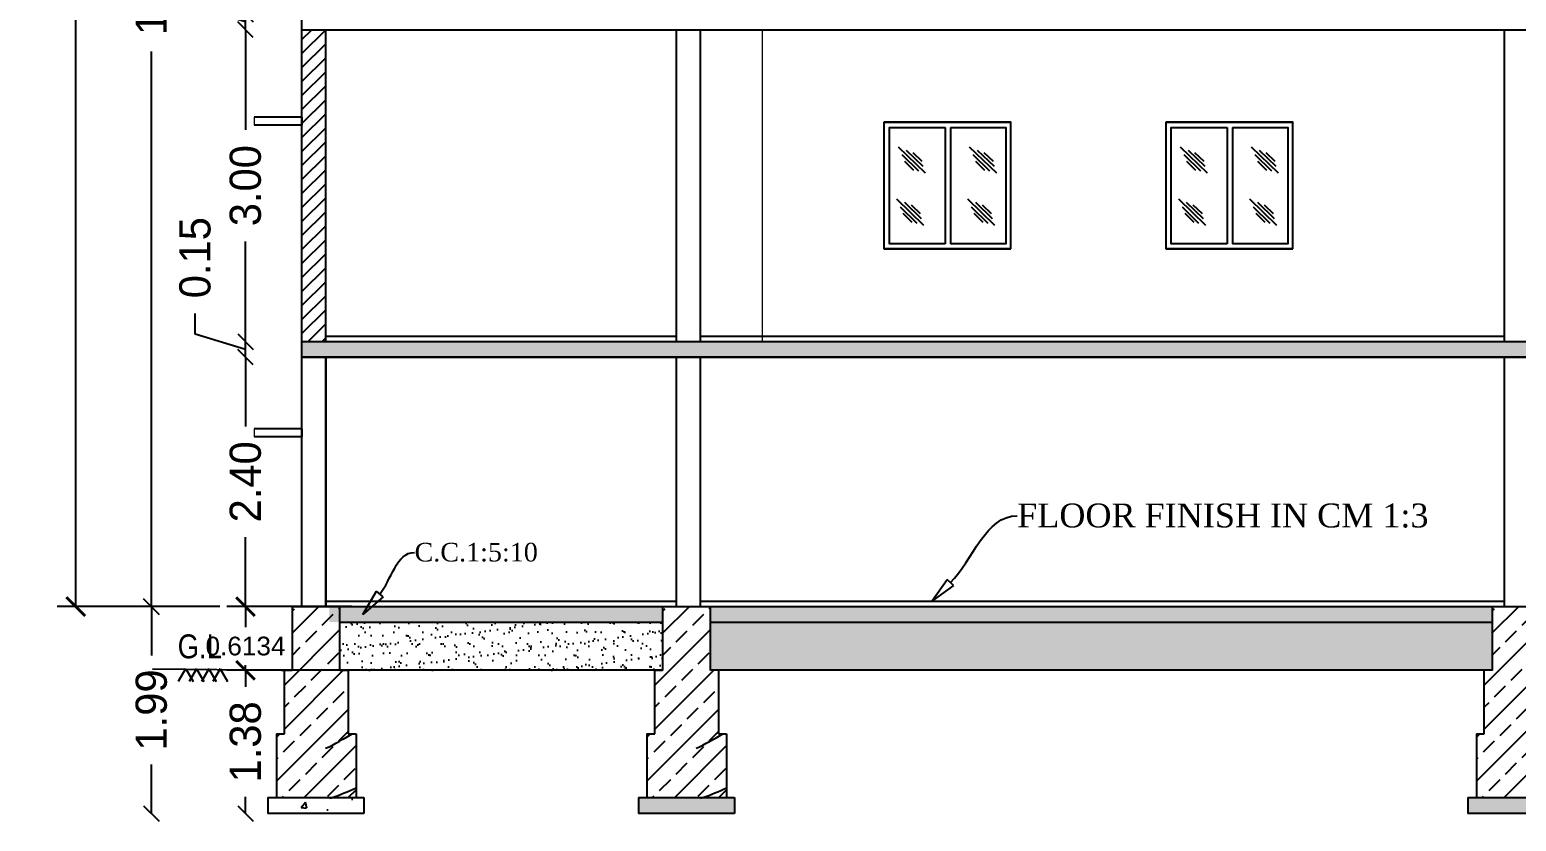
# Model space of a CAD drawing. Header units: metres. Extents: x -1560950 to -1560825, y 42726 to 42863.
# Drawn here: x -1560916.33 to -1560902.03, y 42822.71 to 42830.32 of the extents above; entities that cross this region are included whole.
import ezdxf
from ezdxf import colors
from ezdxf.entities.mleader import LeaderData, LeaderLine
from ezdxf.math import Vec2, Vec3

# ---------------------------------------------------------------- set-up
doc = ezdxf.new("R2010")
doc.units = ezdxf.units.M
doc.header["$LTSCALE"] = 750
doc.header["$MEASUREMENT"] = 0
doc.header["$PDMODE"] = 35
doc.header["$PDSIZE"] = 50
doc.layers.get('0').update_dxf_attribs({"lineweight": 5})
doc.layers.get('Defpoints').update_dxf_attribs({"lineweight": 0})
doc.layers.add('BLK_1_HT_OF_BLDG', color=5, linetype='Continuous')
doc.layers.add('BLK_1_PLINTH_HEIGHT', color=7, linetype='Continuous')
doc.styles.add('HP-12', font='palab.ttf', dxfattribs={"height": 14})
doc.styles.get("Standard").update_dxf_attribs({"font": 'arial.ttf'})
doc.styles.add('sty', font='swissc.ttf', dxfattribs={"height": 10})
doc.styles.add('sunahari', font='framd.ttf', dxfattribs={"height": 0.3})
doc.dimstyles.new('CIVIL Mt.1', dxfattribs={"dimscale": 0, "dimtxt": 0.4, "dimasz": 0.15, "dimexe": 0.18, "dimexo": 0.0625, "dimgap": 0.1, "dimtad": 0, "dimzin": 0, "dimdsep": 46, "dimtxsty": 'sunahari', "dimblk": 'OBLIQUE', "dimcen": 0.09, "dimse1": 1, "dimse2": 1, "dimclrd": 253, "dimclrt": 4, "dimadec": 0, "dimazin": 0, "dimtfac": 1, "dimtofl": 0, "dimtmove": 1, "dimatfit": 3, "dimfxl": 0, "dimfrac": 2, "dimtolj": 1, "dimtzin": 0, "dimarcsym": 0})
doc.dimstyles.get("Standard").update_dxf_attribs({"dimtxt": 0.18, "dimasz": 0.18, "dimexe": 0.18, "dimexo": 0.0625, "dimgap": 0.09, "dimtad": 1, "dimtih": 1, "dimtoh": 1, "dimdec": 4, "dimzin": 0, "dimdsep": 46, "dimtxsty": 'Standard', "dimblk": 'ARCHTICK', "dimcen": 0.09, "dimadec": 0, "dimazin": 0, "dimtfac": 1, "dimtdec": 4, "dimtofl": 0, "dimtmove": 0, "dimatfit": 3, "dimldrblk": 'ARCHTICK', "dimfxl": 0, "dimtolj": 1, "dimtzin": 0, "dimarcsym": 0})
doc.dimstyles.new('STANDARD$0', dxfattribs={"dimtxt": 12, "dimasz": 3, "dimexe": 0, "dimexo": 0, "dimgap": 0, "dimtad": 0, "dimtih": 1, "dimtoh": 1, "dimdec": 1, "dimzin": 0, "dimdsep": 46, "dimlunit": 4, "dimtxsty": 'HP-12', "dimblk": 'ARCHTICK', "dimcen": 0, "dimclrd": 21, "dimclre": 2, "dimclrt": 1, "dimadec": 0, "dimazin": 0, "dimtfac": 1, "dimtdec": 1, "dimtofl": 0, "dimtmove": 1, "dimatfit": 2, "dimldrblk": 'DOTSMALL', "dimfxl": 0, "dimfrac": 1, "dimtolj": 1, "dimtzin": 0, "dimlwd": -1, "dimlwe": -1, "dimarcsym": 0})
pattern_1 = [(50, (-1560725.65363, 42799.76936), (0.18218467, -0.01593909), [0.01905, -0.20955]), (355, (-1560725.65363, 42799.76936), (-0.03524342, 0.19105685), [0.01524, -0.16764058]), (100.45144, (-1560725.63844, 42799.76803), (0.14694125, 0.17511775), [0.01619, -0.17809024]), (46.1842, (-1560725.65363, 42799.82016), (0.27107904, -0.04204233), [0.028575, -0.314325]), (96.63556, (-1560725.63104, 42799.81666), (0.23740413, 0.24742612), [0.02428502, -0.2671356]), (351.18415, (-1560725.65363, 42799.82016), (0.23740413, 0.24742612), [0.02285997, -0.25145973]), (21, (-1560725.62823, 42799.80746), (0.15161439, -0.1022652), [0.01905, -0.20955]), (326, (-1560725.62823, 42799.80746), (0.06180203, 0.18418797), [0.01524, -0.16764]), (71.45144, (-1560725.6156, 42799.79894), (0.21341642, 0.08192277), [0.01619, -0.17808994]), (37.5, (-1560725.653626, 42799.76936), (0.003088603, 0.084555039), [0, -0.165608, 0, -0.17018, 0, -0.168275]), (7.5, (-1560725.65363, 42799.76936), (0.066819663, 0.100180575), [0, -0.097028, 0, -0.161798, 0, -0.064135]), (327.5, (-1560725.71027, 42799.76936), (0.135590595, -0.005728744), [0, -0.0635, 0, -0.19812, 0, -0.26289]), (317.5, (-1560725.73567, 42799.76936), (0.14812918, 0.02542649), [0, -0.08255, 0, -0.131572, 0, -0.18669])]
pattern_2 = [(50, (-1560725.65363, 42799.80394), (0.6376463, -0.0557868), [0.066675, -0.733425]), (355, (-1560725.6536, 42799.80394), (-0.123352, 0.668699), [0.05334, -0.586742]), (100.45144, (-1560725.6005, 42799.7993), (0.5142944, 0.6129121), [0.056665, -0.6233159]), (46.1842, (-1560725.6536, 42799.98174), (0.9487766, -0.147148), [0.1000125, -1.1001375]), (96.63556, (-1560725.5746, 42799.9695), (0.8309145, 0.8659914), [0.0849976, -0.9349746]), (351.18415, (-1560725.6536, 42799.9817), (0.8309145, 0.8659914), [0.08001, -0.880109]), (21, (-1560725.56473, 42799.9373), (0.5306504, -0.3579282), [0.066675, -0.733425]), (326, (-1560725.5647, 42799.9373), (0.216307, 0.6446579), [0.05334, -0.58674]), (71.45144, (-1560725.5205, 42799.90746), (0.7469575, 0.2867297), [0.056665, -0.6233148]), (37.5, (-1560725.65363, 42799.80394), (0.0108101, 0.29594264), [0, -0.579628, 0, -0.59563, 0, -0.5889625]), (7.5, (-1560725.65363, 42799.80394), (0.2338688, 0.350632), [0, -0.339598, 0, -0.566293, 0, -0.2244725]), (327.5, (-1560725.85187, 42799.80394), (0.47456708, -0.0200506), [0, -0.22225, 0, -0.69342, 0, -0.920115]), (317.5, (-1560725.94077, 42799.80394), (0.5184521, 0.0889927), [0, -0.288925, 0, -0.460502, 0, -0.653415])]
pattern_3 = [(37.5, (-1560725.65363, 42799.80394), (-0.00560011, 0.17129463), [0, -0.135128, 0, -0.15113, 0, -0.1444625]), (7.5, (-1560725.65363, 42799.80394), (0.15733315, 0.25088879), [0, -0.072898, 0, -0.121793, 0, -0.0466725]), (327.5, (-1560725.76297, 42799.80394), (0.27684733, 0.00050301), [0, -0.04445, 0, -0.16002, 0, -0.208915]), (317.5, (-1560725.76297, 42799.80394), (0.26724476, 0.07802526), [0, -0.022225, 0, -0.104902, 0, -0.120015])]

# ---------------------------------------------------------------- blocks, each defined once
blk = doc.blocks.new('_ClosedBlank')
at = {"color": 0, "linetype": 'ByBlock', "lineweight": -2}
for p, q in [((-1, 0.167), (0, 0)), ((-1, 0.167), (-1, -0.167)), ((0, 0), (-1, -0.167))]:
    blk.add_line(p, q, dxfattribs=at)
blk = doc.blocks.new('_Oblique')
at = {"color": 0, "linetype": 'ByBlock', "lineweight": -2}
blk.add_line((-0.5, -0.5), (0.5, 0.5), dxfattribs=at)
blk = doc.blocks.new('*D1206')
at = {"color": 253, "lineweight": -2, "ltscale": 0.25}
for p, q in [((-1560914.252, 42827.171), (-1560914.252, 42826.504)), ((-1560914.252, 42824.771), (-1560914.252, 42825.439))]:
    blk.add_line(p, q, dxfattribs=at)
at = {"layer": 'Defpoints', "color": 0, "ltscale": 0.25}
for p in [(-1560914.252, 42827.171), (-1560913.709, 42827.171), (-1560913.804, 42824.771)]:
    blk.add_point(p, dxfattribs=at)
at = {"color": 253, "lineweight": -2, "ltscale": 0.25, "xscale": 0.15, "yscale": 0.15, "zscale": 0.15}
for p, rotation in [((-1560914.252, 42827.171), 90), ((-1560914.252, 42824.771), 270)]:
    blk.add_blockref('_Oblique', p, dxfattribs=dict(at, rotation=rotation))
at = {"color": 4, "ltscale": 0.25, "insert": (-1560914.252, 42825.971), "char_height": 0.3, "attachment_point": 5, "rotation": 90, "style": 'sunahari'}
blk.add_mtext('\\A1;2.40', dxfattribs=at)
blk = doc.blocks.new('*D1207')
at = {"color": 253, "lineweight": -2, "ltscale": 0.25}
for p, q in [((-1560914.737, 42827.392), (-1560914.737, 42827.592)), ((-1560914.252, 42827.321), (-1560914.252, 42827.471)), ((-1560914.252, 42827.246), (-1560914.737, 42827.392)), ((-1560914.252, 42827.171), (-1560914.252, 42827.321)), ((-1560914.252, 42827.171), (-1560914.252, 42827.021))]:
    blk.add_line(p, q, dxfattribs=at)
at = {"layer": 'Defpoints', "color": 0, "ltscale": 0.25}
for p in [(-1560914.252, 42827.321), (-1560913.709, 42827.321), (-1560913.709, 42827.171)]:
    blk.add_point(p, dxfattribs=at)
at = {"color": 253, "lineweight": -2, "ltscale": 0.25, "xscale": 0.15, "yscale": 0.15, "zscale": 0.15}
for p, rotation in [((-1560914.252, 42827.321), 270), ((-1560914.252, 42827.171), 90)]:
    blk.add_blockref('_Oblique', p, dxfattribs=dict(at, rotation=rotation))
at = {"color": 4, "ltscale": 0.25, "insert": (-1560914.737, 42828.128), "char_height": 0.3, "attachment_point": 5, "rotation": 90, "style": 'sunahari'}
blk.add_mtext('\\A1;0.15', dxfattribs=at)
blk = doc.blocks.new('*D1208')
at = {"color": 253, "lineweight": -2, "ltscale": 0.25}
for p, q in [((-1560914.252, 42830.321), (-1560914.252, 42829.358)), ((-1560914.252, 42827.321), (-1560914.252, 42828.285))]:
    blk.add_line(p, q, dxfattribs=at)
at = {"layer": 'Defpoints', "color": 0, "ltscale": 0.25}
for p in [(-1560914.252, 42830.321), (-1560913.709, 42830.321), (-1560913.709, 42827.321)]:
    blk.add_point(p, dxfattribs=at)
at = {"color": 253, "lineweight": -2, "ltscale": 0.25, "xscale": 0.15, "yscale": 0.15, "zscale": 0.15}
for p, rotation in [((-1560914.252, 42830.321), 90), ((-1560914.252, 42827.321), 270)]:
    blk.add_blockref('_Oblique', p, dxfattribs=dict(at, rotation=rotation))
at = {"color": 4, "ltscale": 0.25, "insert": (-1560914.252, 42828.821), "char_height": 0.3, "attachment_point": 5, "rotation": 90, "style": 'sunahari'}
blk.add_mtext('\\A1;3.00', dxfattribs=at)
blk = doc.blocks.new('*D1209')
at = {"color": 253, "lineweight": -2, "ltscale": 0.25}
for p, q in [((-1560914.737, 42830.542), (-1560914.737, 42830.742)), ((-1560914.252, 42830.471), (-1560914.252, 42830.621)), ((-1560914.252, 42830.396), (-1560914.737, 42830.542)), ((-1560914.252, 42830.321), (-1560914.252, 42830.471)), ((-1560914.252, 42830.321), (-1560914.252, 42830.171))]:
    blk.add_line(p, q, dxfattribs=at)
at = {"layer": 'Defpoints', "color": 0, "ltscale": 0.25}
for p in [(-1560914.252, 42830.471), (-1560913.709, 42830.471), (-1560913.709, 42830.321)]:
    blk.add_point(p, dxfattribs=at)
at = {"color": 253, "lineweight": -2, "ltscale": 0.25, "xscale": 0.15, "yscale": 0.15, "zscale": 0.15}
for p, rotation in [((-1560914.252, 42830.471), 270), ((-1560914.252, 42830.321), 90)]:
    blk.add_blockref('_Oblique', p, dxfattribs=dict(at, rotation=rotation))
at = {"color": 4, "ltscale": 0.25, "insert": (-1560914.737, 42831.278), "char_height": 0.3, "attachment_point": 5, "rotation": 90, "style": 'sunahari'}
blk.add_mtext('\\A1;0.15', dxfattribs=at)
blk = doc.blocks.new('*D1215')
at = {"color": 253, "lineweight": -2, "ltscale": 0.25}
for p, q in [((-1560915.157, 42836.771), (-1560915.157, 42831.43)), ((-1560915.157, 42824.771), (-1560915.157, 42830.113))]:
    blk.add_line(p, q, dxfattribs=at)
at = {"layer": 'Defpoints', "color": 0, "ltscale": 0.25}
for p in [(-1560915.157, 42836.771), (-1560913.709, 42836.771), (-1560913.709, 42824.771, -4759.137)]:
    blk.add_point(p, dxfattribs=at)
at = {"color": 253, "lineweight": -2, "ltscale": 0.25, "xscale": 0.15, "yscale": 0.15, "zscale": 0.15}
for p, rotation in [((-1560915.157, 42836.771), 90), ((-1560915.157, 42824.771), 270)]:
    blk.add_blockref('_Oblique', p, dxfattribs=dict(at, rotation=rotation))
at = {"color": 4, "ltscale": 0.25, "insert": (-1560915.157, 42830.771), "char_height": 0.3, "attachment_point": 5, "rotation": 90, "style": 'sunahari'}
blk.add_mtext('\\A1;12.00', dxfattribs=at)
blk = doc.blocks.new('*D1217')
at = {"color": 253, "lineweight": -2, "ltscale": 0.25}
for p, q in [((-1560914.252, 42824.158), (-1560914.252, 42823.998)), ((-1560914.252, 42822.78), (-1560914.252, 42822.941))]:
    blk.add_line(p, q, dxfattribs=at)
at = {"layer": 'Defpoints', "color": 0, "ltscale": 0.25}
for p in [(-1560913.265, 42824.158, -5121.74), (-1560914.252, 42822.78), (-1560913.265, 42822.78, -5121.74)]:
    blk.add_point(p, dxfattribs=at)
at = {"color": 253, "lineweight": -2, "ltscale": 0.25, "xscale": 0.15, "yscale": 0.15, "zscale": 0.15}
for p, rotation in [((-1560914.252, 42824.158), 90), ((-1560914.252, 42822.78), 270)]:
    blk.add_blockref('_Oblique', p, dxfattribs=dict(at, rotation=rotation))
at = {"color": 4, "ltscale": 0.25, "insert": (-1560914.252, 42823.469), "char_height": 0.3, "attachment_point": 5, "rotation": 90, "style": 'sunahari'}
blk.add_mtext('\\A1;1.38', dxfattribs=at)
blk = doc.blocks.new('*D1218')
at = {"color": 253, "lineweight": -2, "ltscale": 0.25}
for p, q in [((-1560915.157, 42824.771), (-1560915.157, 42824.301)), ((-1560915.157, 42822.78), (-1560915.157, 42823.25))]:
    blk.add_line(p, q, dxfattribs=at)
at = {"layer": 'Defpoints', "color": 0, "ltscale": 0.25}
for p in [(-1560913.479, 42824.771, 0.12), (-1560915.157, 42822.78), (-1560913.479, 42822.78, -4429.989)]:
    blk.add_point(p, dxfattribs=at)
at = {"color": 253, "lineweight": -2, "ltscale": 0.25, "xscale": 0.15, "yscale": 0.15, "zscale": 0.15}
for p, rotation in [((-1560915.157, 42824.771), 90), ((-1560915.157, 42822.78), 270)]:
    blk.add_blockref('_Oblique', p, dxfattribs=dict(at, rotation=rotation))
at = {"color": 4, "ltscale": 0.25, "insert": (-1560915.157, 42823.776), "char_height": 0.3, "attachment_point": 5, "rotation": 90, "style": 'sunahari'}
blk.add_mtext('\\A1;1.99', dxfattribs=at)
blk = doc.blocks.new('_ArchTick')
at = {"color": 0, "linetype": 'ByBlock', "const_width": 0.15}
blk.add_lwpolyline([(-0.5, -0.5), (0.5, 0.5)], dxfattribs=at)
blk = doc.blocks.new('*D1257')
at = {"layer": 'BLK_1_HT_OF_BLDG', "color": 0, "lineweight": -2}
for p, q in [((-1560914.499, 42836.771), (-1560916.065, 42836.771)), ((-1560915.885, 42836.771), (-1560915.885, 42830.953)), ((-1560915.885, 42824.771), (-1560915.885, 42830.59)), ((-1560914.499, 42824.771), (-1560916.065, 42824.771))]:
    blk.add_line(p, q, dxfattribs=at)
at = {"layer": 'Defpoints', "color": 0}
for p in [(-1560915.885, 42836.771), (-1560914.437, 42836.771), (-1560914.437, 42824.771, -4759.137)]:
    blk.add_point(p, dxfattribs=at)
at = {"layer": 'BLK_1_HT_OF_BLDG', "color": 0, "lineweight": -2, "xscale": 0.18, "yscale": 0.18, "zscale": 0.18}
for p, rotation in [((-1560915.885, 42836.771), 90), ((-1560915.885, 42824.771), 270)]:
    blk.add_blockref('_ArchTick', p, dxfattribs=dict(at, rotation=rotation))
at = {"layer": 'BLK_1_HT_OF_BLDG', "color": 0, "insert": (-1560915.885, 42830.771), "char_height": 0.18, "attachment_point": 5}
blk.add_mtext('\\A1;12.0000', dxfattribs=at)
blk = doc.blocks.new('*D1258')
at = {"layer": 'BLK_1_PLINTH_HEIGHT', "color": 0, "lineweight": -2, "ltscale": 400}
for p, q in [((-1560913.229, 42824.771), (-1560914.432, 42824.771)), ((-1560914.252, 42824.771), (-1560914.252, 42824.572)), ((-1560913.229, 42824.158), (-1560914.432, 42824.158)), ((-1560914.252, 42824.158), (-1560914.252, 42824.208))]:
    blk.add_line(p, q, dxfattribs=at)
at = {"layer": 'Defpoints', "color": 0, "ltscale": 400}
for p in [(-1560913.167, 42824.771, -5121.74), (-1560914.252, 42824.158), (-1560913.167, 42824.158, -5121.74)]:
    blk.add_point(p, dxfattribs=at)
at = {"layer": 'BLK_1_PLINTH_HEIGHT', "color": 0, "lineweight": -2, "ltscale": 400, "xscale": 0.18, "yscale": 0.18, "zscale": 0.18}
for p, rotation in [((-1560914.252, 42824.771), 90), ((-1560914.252, 42824.158), 270)]:
    blk.add_blockref('_ArchTick', p, dxfattribs=dict(at, rotation=rotation))
at = {"layer": 'BLK_1_PLINTH_HEIGHT', "color": 0, "ltscale": 400, "insert": (-1560914.252, 42824.39), "char_height": 0.18, "attachment_point": 5}
blk.add_mtext('\\A1;0.6134', dxfattribs=at)

msp = doc.modelspace()

# ---------------------------------------------------------------- hatches: boundary and pattern name
at = {"linetype": 'ByBlock', "lineweight": -2, "ltscale": 0.05}
h = msp.add_hatch(dxfattribs=at)
h.set_pattern_fill('ANSI31', color=0, scale=0.03, style=0)
h.set_pattern_definition([(45, (-1560723.8935, 42793.46936), (-0.06735192, 0.06735192), [])])
h.paths.add_polyline_path([(-1560913.47881, 42830.32146), (-1560913.70881, 42830.32146), (-1560913.70881, 42827.32146), (-1560913.47881, 42827.32146)])
h = msp.add_hatch(dxfattribs=at)
h.set_pattern_fill('AR-CONC', color=0, scale=0.001, style=0)
h.set_pattern_definition(pattern_1)
h.paths.add_polyline_path([(-1560885.40101, 42827.17146), (-1560885.40101, 42827.32146), (-1560913.70881, 42827.32146), (-1560913.70881, 42827.17146)])
h = msp.add_hatch(dxfattribs=at)
h.set_pattern_fill('ANSI33', color=0, scale=1.2, style=0)
h.set_pattern_definition([(45, (-1561839.04626, 43172.06372), (-0.21213203, 0.21213203), []), (45, (-1561838.83413, 43172.06372), (-0.21213203, 0.21213203), [0.15, -0.075])])
h.paths.add_polyline_path([(-1560913.18791, 42823.54678), (-1560913.26458, 42823.54678), (-1560913.26458, 42824.15807), (-1560913.34394, 42824.15807), (-1560913.34395, 42824.77132), (-1560913.8041, 42824.77132), (-1560913.8041, 42824.15844), (-1560913.8041, 42824.1581), (-1560913.87806, 42824.1581), (-1560913.87806, 42823.54676), (-1560913.95473, 42823.54676), (-1560913.95472, 42822.93343), (-1560913.18791, 42822.93344)])
h = msp.add_hatch(dxfattribs=at)
h.set_pattern_fill('AR-CONC', color=0, scale=0.001, style=0)
h.set_pattern_definition(pattern_1)
h.paths.add_polyline_path([(-1560910.23942, 42824.77146), (-1560913.44528, 42824.77146), (-1560913.44529, 42824.62146), (-1560910.23942, 42824.62146)])
h.paths.add_polyline_path([(-1560902.25985, 42824.77146), (-1560909.77937, 42824.77146), (-1560909.77938, 42824.76173), (-1560909.77938, 42824.62146), (-1560902.25985, 42824.62146)])
h.paths.add_polyline_path([(-1560897.50807, 42824.77146), (-1560901.79981, 42824.77146), (-1560901.79982, 42824.62146), (-1560897.50807, 42824.62146)])
h.paths.add_polyline_path([(-1560892.64155, 42824.77146), (-1560897.04803, 42824.77146), (-1560897.04804, 42824.62146), (-1560892.64155, 42824.62146)])
h.paths.add_polyline_path([(-1560891.66759, 42824.62146), (-1560891.66759, 42824.77146), (-1560892.18151, 42824.77146), (-1560892.18152, 42824.62146)])
h = msp.add_hatch(dxfattribs=at)
h.set_pattern_fill('ANSI33', color=0, scale=1.2, style=0)
h.set_pattern_definition([(45, (-1561835.48172, 43172.06372), (-0.21213203, 0.21213203), []), (45, (-1561835.2696, 43172.06372), (-0.21213203, 0.21213203), [0.15, -0.075])])
h.paths.add_polyline_path([(-1560909.62338, 42823.54678), (-1560909.70004, 42823.54678), (-1560909.70004, 42824.15807), (-1560909.7794, 42824.15807), (-1560909.77941, 42824.77132), (-1560910.23957, 42824.77132), (-1560910.23957, 42824.15844), (-1560910.23957, 42824.1581), (-1560910.31353, 42824.1581), (-1560910.31353, 42823.54676), (-1560910.3902, 42823.54676), (-1560910.39019, 42822.93343), (-1560909.62338, 42822.93344)])
h = msp.add_hatch(dxfattribs=at)
h.set_pattern_fill('ANSI33', color=0, scale=1.2, style=0)
h.set_pattern_definition([(45, (-1561827.50216, 43172.06372), (-0.21213203, 0.21213203), []), (45, (-1561827.29003, 43172.06372), (-0.21213203, 0.21213203), [0.15, -0.075])])
h.paths.add_polyline_path([(-1560901.64381, 42823.54678), (-1560901.72048, 42823.54678), (-1560901.72048, 42824.15807), (-1560901.79984, 42824.15807), (-1560901.79985, 42824.77132), (-1560902.26001, 42824.77132), (-1560902.26001, 42824.15844), (-1560902.26001, 42824.1581), (-1560902.33397, 42824.1581), (-1560902.33397, 42823.54676), (-1560902.41063, 42823.54676), (-1560902.41062, 42822.93343), (-1560901.64381, 42822.93344)])
h = msp.add_hatch(dxfattribs=at)
h.set_pattern_fill('AR-SAND', color=0, scale=0.0035, style=0)
h.set_pattern_definition(pattern_3)
h.paths.add_polyline_path([(-1560910.23942, 42824.15844), (-1560910.23942, 42824.62146), (-1560913.34394, 42824.62145), (-1560913.34394, 42824.15843)])
h = msp.add_hatch(dxfattribs=at)
h.set_pattern_fill('AR-SAND', color=0, scale=0.0035, style=0)
h.set_pattern_definition(pattern_3)
h.paths.add_polyline_path([(-1560897.50807, 42824.15844), (-1560897.50807, 42824.62146), (-1560901.79982, 42824.62146), (-1560901.79982, 42824.15844)])
h.paths.add_polyline_path([(-1560902.25985, 42824.15844), (-1560902.25985, 42824.62146), (-1560909.77938, 42824.62146), (-1560909.77938, 42824.15844)])
h = msp.add_hatch(dxfattribs=at)
h.set_pattern_fill('AR-CONC', color=0, scale=0.0035, style=0)
h.set_pattern_definition(pattern_2)
h.paths.add_polyline_path([(-1560913.11241, 42822.7801), (-1560913.11241, 42822.93343), (-1560914.03641, 42822.93343), (-1560914.03641, 42822.7801)])
h = msp.add_hatch(dxfattribs=at)
h.set_pattern_fill('AR-CONC', color=0, scale=0.0035, style=0)
h.set_pattern_definition(pattern_2)
h.paths.add_polyline_path([(-1560909.54787, 42822.7801), (-1560909.54787, 42822.93343), (-1560910.47188, 42822.93343), (-1560910.47188, 42822.7801)])
h.paths.add_polyline_path([(-1560901.56831, 42822.93343), (-1560902.49231, 42822.93343), (-1560902.49231, 42822.7801), (-1560901.56831, 42822.7801)])
h.paths.add_polyline_path([(-1560896.81653, 42822.93343), (-1560897.74053, 42822.93343), (-1560897.74053, 42822.7801), (-1560896.81653, 42822.7801)])
h.paths.add_polyline_path([(-1560885.94351, 42822.93343), (-1560885.94351, 42822.7801), (-1560885.01951, 42822.7801), (-1560885.01951, 42822.93343)])

# ---------------------------------------------------------------- linework, layer by layer
at = {"color": 0, "linetype": 'ByBlock', "lineweight": -2, "ltscale": 0.05}
for p, q in [((-1560913.70881, 42824.77146), (-1560913.70881, 42839.17146, -2380.14006)), ((-1560913.70881, 42830.32146, -58.37542), (-1560885.40101, 42830.32146, -58.37542)), ((-1560913.70881, 42830.32146, -58.37542), (-1560885.40101, 42830.32146, -58.37542)), ((-1560913.47881, 42827.32146, -421.48314), (-1560913.47881, 42830.32146, -917.34565)), ((-1560910.10881, 42830.32146, 4759.25045), (-1560910.10881, 42827.32146, 4759.25045)), ((-1560909.87881, 42830.32146, 4759.25045), (-1560909.87881, 42827.32146, 4759.25045)), ((-1560902.14151, 42830.32146, 4759.25045), (-1560902.14151, 42827.32146, 4759.25045)), ((-1560913.70881, 42829.47972, -6759.07371), (-1560914.16881, 42829.47972, -6759.07371)), ((-1560913.70881, 42829.47972, -6759.07371), (-1560913.70881, 42829.40305, -6759.07371)), ((-1560906.88774, 42828.21288, -38607.25676), (-1560906.88774, 42829.43208, -38607.25676)), ((-1560904.17539, 42828.21288, -38607.25676), (-1560904.17539, 42829.43208, -38607.25676)), ((-1560913.70881, 42829.40305, -6759.07371), (-1560914.16881, 42829.40305, -6759.07371)), ((-1560907.51943, 42829.38208, -38607.25676), (-1560907.51943, 42828.26288, -38607.25676)), ((-1560907.46943, 42829.38208, -38607.25676), (-1560907.46943, 42828.26288, -38607.25676)), ((-1560904.80709, 42829.38208, -38607.25676), (-1560904.80709, 42828.26288, -38607.25676)), ((-1560904.75709, 42829.38208, -38607.25676), (-1560904.75709, 42828.26288, -38607.25676)), ((-1560907.97297, 42829.19594, -38607.25676), (-1560907.71221, 42828.94317, -38607.25676)), ((-1560907.73138, 42829.00549, -38607.25676), (-1560907.89346, 42829.15979, -38607.25676)), ((-1560907.28925, 42829.19594, -38607.25676), (-1560907.02849, 42828.94317, -38607.25676)), ((-1560907.04766, 42829.00549, -38607.25676), (-1560907.20974, 42829.15979, -38607.25676)), ((-1560905.26063, 42829.19594, -38607.25676), (-1560904.99987, 42828.94317, -38607.25676)), ((-1560905.01904, 42829.00549, -38607.25676), (-1560905.18112, 42829.15979, -38607.25676)), ((-1560904.57691, 42829.19594, -38607.25676), (-1560904.31615, 42828.94317, -38607.25676)), ((-1560904.33531, 42829.00549, -38607.25676), (-1560904.4974, 42829.15979, -38607.25676)), ((-1560907.7751, 42828.96039, -38607.25676), (-1560907.93437, 42829.11759, -38607.25676)), ((-1560907.82248, 42828.96839, -38607.25676), (-1560907.90882, 42829.05466, -38607.25676)), ((-1560907.74086, 42829.05259, -38607.25676), (-1560907.82977, 42829.13621, -38607.25676)), ((-1560907.09138, 42828.96039, -38607.25676), (-1560907.25065, 42829.11759, -38607.25676)), ((-1560907.13875, 42828.96839, -38607.25676), (-1560907.2251, 42829.05466, -38607.25676)), ((-1560907.05713, 42829.05259, -38607.25676), (-1560907.14605, 42829.13621, -38607.25676)), ((-1560905.06275, 42828.96039, -38607.25676), (-1560905.22203, 42829.11759, -38607.25676)), ((-1560905.11013, 42828.96839, -38607.25676), (-1560905.19648, 42829.05466, -38607.25676)), ((-1560905.02851, 42829.05259, -38607.25676), (-1560905.11743, 42829.13621, -38607.25676)), ((-1560904.37903, 42828.96039, -38607.25676), (-1560904.5383, 42829.11759, -38607.25676)), ((-1560904.42641, 42828.96839, -38607.25676), (-1560904.51275, 42829.05466, -38607.25676)), ((-1560904.34479, 42829.05259, -38607.25676), (-1560904.4337, 42829.13621, -38607.25676)), ((-1560907.98954, 42828.69378, -38607.25676), (-1560907.72878, 42828.44101, -38607.25676)), ((-1560907.79166, 42828.45823, -38607.25676), (-1560907.95094, 42828.61543, -38607.25676)), ((-1560907.74795, 42828.50333, -38607.25676), (-1560907.91003, 42828.65763, -38607.25676)), ((-1560907.75742, 42828.55043, -38607.25676), (-1560907.84634, 42828.63405, -38607.25676)), ((-1560907.30582, 42828.69378, -38607.25676), (-1560907.04506, 42828.44101, -38607.25676)), ((-1560907.10794, 42828.45823, -38607.25676), (-1560907.26722, 42828.61543, -38607.25676)), ((-1560907.06422, 42828.50333, -38607.25676), (-1560907.22631, 42828.65763, -38607.25676)), ((-1560907.0737, 42828.55043, -38607.25676), (-1560907.16261, 42828.63405, -38607.25676)), ((-1560905.2772, 42828.69378, -38607.25676), (-1560905.01644, 42828.44101, -38607.25676)), ((-1560905.07932, 42828.45823, -38607.25676), (-1560905.23859, 42828.61543, -38607.25676)), ((-1560905.0356, 42828.50333, -38607.25676), (-1560905.19769, 42828.65763, -38607.25676)), ((-1560905.04508, 42828.55043, -38607.25676), (-1560905.13399, 42828.63405, -38607.25676)), ((-1560904.59347, 42828.69378, -38607.25676), (-1560904.33271, 42828.44101, -38607.25676)), ((-1560904.3956, 42828.45823, -38607.25676), (-1560904.55487, 42828.61543, -38607.25676)), ((-1560904.35188, 42828.50333, -38607.25676), (-1560904.51396, 42828.65763, -38607.25676)), ((-1560904.36136, 42828.55043, -38607.25676), (-1560904.45027, 42828.63405, -38607.25676)), ((-1560907.83904, 42828.46623, -38607.25676), (-1560907.92539, 42828.5525, -38607.25676)), ((-1560907.15532, 42828.46623, -38607.25676), (-1560907.24166, 42828.5525, -38607.25676)), ((-1560905.1267, 42828.46623, -38607.25676), (-1560905.21304, 42828.5525, -38607.25676)), ((-1560904.44298, 42828.46623, -38607.25676), (-1560904.52932, 42828.5525, -38607.25676)), ((-1560906.88774, 42828.21288, -38607.25676), (-1560908.10774, 42828.21288, -38607.25676)), ((-1560906.88774, 42828.21288, -38607.25676), (-1560908.10774, 42828.21288, -38607.25676)), ((-1560908.10774, 42828.21288, -38607.25676), (-1560906.88774, 42828.21288, -38607.25676)), ((-1560904.17539, 42828.21288, -38607.25676), (-1560905.39539, 42828.21288, -38607.25676)), ((-1560904.17539, 42828.21288, -38607.25676), (-1560905.39539, 42828.21288, -38607.25676)), ((-1560905.39539, 42828.21288, -38607.25676), (-1560904.17539, 42828.21288, -38607.25676)), ((-1560913.70881, 42827.32146, -58.37542), (-1560885.40101, 42827.32146, -58.37542)), ((-1560913.47881, 42827.37146, -58.37542), (-1560910.10881, 42827.37146, -58.37542)), ((-1560909.87881, 42827.37146, -58.37542), (-1560902.14151, 42827.37146, -58.37542)), ((-1560913.70881, 42827.17146, -58.5404), (-1560885.40101, 42827.17146, -58.5404)), ((-1560913.47881, 42824.77146), (-1560913.47881, 42827.17146, -396.69001)), ((-1560913.47881, 42827.17146, 4759.2567), (-1560913.47881, 42824.77146, 4759.2567)), ((-1560910.10881, 42827.17146, 4759.2567), (-1560910.10881, 42824.77146, 4759.2567)), ((-1560910.10881, 42827.17146, 4759.25045), (-1560910.10881, 42824.77146, 4759.25045)), ((-1560909.87881, 42827.17146, 4759.2567), (-1560909.87881, 42824.77146, 4759.2567)), ((-1560909.87881, 42827.17146, 4759.25045), (-1560909.87881, 42824.77146, 4759.25045)), ((-1560902.14151, 42827.17146, 4759.2567), (-1560902.14151, 42824.77146, 4759.2567)), ((-1560902.14151, 42827.17146, 4759.25045), (-1560902.14151, 42824.77146, 4759.25045)), ((-1560913.70881, 42826.47972, -6263.2112), (-1560914.16881, 42826.47972, -6263.2112)), ((-1560913.70881, 42826.47972, -6263.2112), (-1560913.70881, 42826.40305, -6263.2112)), ((-1560913.70881, 42826.40305, -6263.2112), (-1560914.16881, 42826.40305, -6263.2112)), ((-1560913.80395, 42824.77177, -362.60293), (-1560913.80395, 42824.15844, -362.60293)), ((-1560913.80395, 42824.77146, -362.60293), (-1560885.25101, 42824.77146, -362.60293)), ((-1560913.80395, 42824.77146, -362.60293), (-1560913.80395, 42824.15844, -362.60293)), ((-1560913.47881, 42824.82146, -362.60293), (-1560910.10881, 42824.82146, -362.60293)), ((-1560913.34395, 42824.15811, -362.60293), (-1560913.34391, 42824.77146, -362.60293)), ((-1560910.23942, 42824.77177, -362.60293), (-1560910.23942, 42824.15844, -362.60293)), ((-1560910.23942, 42824.77146, -362.60293), (-1560910.23942, 42824.15844, -362.60293)), ((-1560909.87881, 42824.82146, -362.60293), (-1560902.14151, 42824.82146, -362.60293)), ((-1560909.77938, 42824.76173, -362.60293), (-1560909.77937, 42824.77146, -362.60293)), ((-1560909.77938, 42824.62146, -362.60293), (-1560909.77938, 42824.76173, -362.60293)), ((-1560902.25985, 42824.77177, -362.60293), (-1560902.25985, 42824.15844, -362.60293)), ((-1560913.34394, 42824.62146, -362.60293), (-1560910.23942, 42824.62146, -362.60293)), ((-1560909.77938, 42824.62146, -362.60293), (-1560902.25985, 42824.62146, -362.60293)), ((-1560915.14589, 42824.17146, 99.1725), (-1560913.90532, 42824.15844, -362.60293)), ((-1560914.83021, 42824.17146, 4759.42168), (-1560914.90106, 42824.04873, 4759.42168)), ((-1560914.82653, 42824.17146, 4759.42168), (-1560914.75568, 42824.04873, 4759.42168)), ((-1560914.72311, 42824.17146, 4759.42168), (-1560914.79397, 42824.04873, 4759.42168)), ((-1560914.72311, 42824.17146, 4759.42168), (-1560914.65225, 42824.04873, 4759.42168)), ((-1560914.60572, 42824.17146, 4759.42168), (-1560914.67658, 42824.04873, 4759.42168)), ((-1560914.60553, 42824.17146, 4759.42168), (-1560914.53468, 42824.04873, 4759.42168)), ((-1560914.49569, 42824.17146, 4759.42168), (-1560914.56655, 42824.04873, 4759.42168)), ((-1560914.49569, 42824.17146, 4759.42168), (-1560914.42484, 42824.04873, 4759.42168)), ((-1560913.90532, 42824.15844, -362.60293), (-1560913.80395, 42824.15844, -362.60293)), ((-1560913.34395, 42824.15811, -362.60293), (-1560913.26458, 42824.15813, -362.60293)), ((-1560913.26458, 42824.15813, -362.60293), (-1560913.26458, 42823.54676, -362.60293)), ((-1560910.31338, 42824.15844, -362.60293), (-1560910.23942, 42824.15844, -362.60293)), ((-1560909.70004, 42824.15844, -362.60293), (-1560909.70004, 42823.54676, -362.60293)), ((-1560913.95458, 42823.54676, -362.60293), (-1560913.95458, 42822.93343, -362.60293)), ((-1560913.95458, 42823.54676, -362.60293), (-1560913.87791, 42823.54676, -362.60293)), ((-1560913.26458, 42823.54676, -362.60293), (-1560913.18791, 42823.54676, -362.60293)), ((-1560913.18791, 42823.54676, -362.60293), (-1560913.18791, 42822.93343, -362.60293)), ((-1560910.39004, 42823.54676, -362.60293), (-1560910.39004, 42822.93343, -362.60293)), ((-1560910.39004, 42823.54676, -362.60293), (-1560910.31338, 42823.54676, -362.60293)), ((-1560909.70004, 42823.54676, -362.60293), (-1560909.62338, 42823.54676, -362.60293)), ((-1560909.62338, 42823.54676, -362.60293), (-1560909.62338, 42822.93343, -362.60293)), ((-1560902.41048, 42823.54676, -362.60293), (-1560902.41048, 42822.93343, -362.60293)), ((-1560902.41048, 42823.54676, -362.60293), (-1560902.33381, 42823.54676, -362.60293)), ((-1560914.03641, 42822.93343, -362.60293), (-1560914.03641, 42822.7801, -362.60293)), ((-1560914.03641, 42822.93343, -362.60293), (-1560913.11241, 42822.93343, -362.60293)), ((-1560913.11241, 42822.93343, -362.60293), (-1560913.11241, 42822.7801, -362.60293)), ((-1560910.47188, 42822.93343, -362.60293), (-1560910.47188, 42822.7801, -362.60293)), ((-1560910.47188, 42822.93343, -362.60293), (-1560909.54787, 42822.93343, -362.60293)), ((-1560909.54787, 42822.93343, -362.60293), (-1560909.54787, 42822.7801, -362.60293)), ((-1560902.49231, 42822.93343, -362.60293), (-1560902.49231, 42822.7801, -362.60293)), ((-1560902.49231, 42822.93343, -362.60293), (-1560901.56831, 42822.93343, -362.60293)), ((-1560913.11241, 42822.7801, -362.60293), (-1560914.03641, 42822.7801, -362.60293)), ((-1560909.54787, 42822.7801, -362.60293), (-1560910.47188, 42822.7801, -362.60293)), ((-1560901.56831, 42822.7801, -362.60293), (-1560902.49231, 42822.7801, -362.60293))]:
    msp.add_line(p, q, dxfattribs=at)
at = {"color": 0, "ltscale": 0.25}
for p, q in [((-1560909.27881, 42827.32146, 4759.13675), (-1560909.27881, 42830.32146, 4759.13675)), ((-1560914.16881, 42829.47972, -6759.07371), (-1560914.16881, 42829.40305, -6759.07371)), ((-1560914.16881, 42826.47972, -6263.2112), (-1560914.16881, 42826.40305, -6263.2112))]:
    msp.add_line(p, q, dxfattribs=at)
at = {"color": 0, "linetype": 'ByBlock', "lineweight": -2, "ltscale": 0.05}
for points, elevation in [([(-1560906.88774, 42828.21288), (-1560908.10774, 42828.21288), (-1560908.10774, 42829.43208), (-1560906.88774, 42829.43208), (-1560908.10774, 42829.43208)], -38607.25676), ([(-1560904.17539, 42828.21288), (-1560905.39539, 42828.21288), (-1560905.39539, 42829.43208), (-1560904.17539, 42829.43208), (-1560905.39539, 42829.43208)], -38607.25676), ([(-1560907.51943, 42828.26288), (-1560908.05774, 42828.26288), (-1560908.05774, 42829.38208), (-1560907.51943, 42829.38208)], -38607.25676), ([(-1560907.46943, 42829.38208), (-1560906.93774, 42829.38208), (-1560906.93774, 42828.26288), (-1560907.46943, 42828.26288)], -38607.25676), ([(-1560904.80709, 42828.26288), (-1560905.34539, 42828.26288), (-1560905.34539, 42829.38208), (-1560904.80709, 42829.38208)], -38607.25676), ([(-1560904.75709, 42829.38208), (-1560904.22539, 42829.38208), (-1560904.22539, 42828.26288), (-1560904.75709, 42828.26288)], -38607.25676), ([(-1560913.87791, 42823.54676), (-1560913.87791, 42824.15844)], -362.60293), ([(-1560910.31338, 42823.54676), (-1560910.31338, 42824.15844)], -362.60293), ([(-1560902.33381, 42823.54676), (-1560902.33382, 42824.15844)], -362.60293)]:
    msp.add_lwpolyline(points, dxfattribs=dict(at, elevation=elevation))
for points, elevation in [([(-1560913.70881, 42827.32146), (-1560885.40101, 42827.32146), (-1560885.40101, 42827.17146), (-1560913.70881, 42827.17146)], -58.37542), ([(-1560913.70881, 42827.17146), (-1560913.47881, 42827.17146), (-1560913.47881, 42824.77146), (-1560913.70881, 42824.77146)], -58.37542), ([(-1560913.34394, 42824.62145), (-1560910.23942, 42824.62146), (-1560910.23942, 42824.15844), (-1560913.34394, 42824.15843)], -362.60293), ([(-1560909.77938, 42824.62146), (-1560902.25985, 42824.62146), (-1560902.25985, 42824.15844), (-1560909.77938, 42824.15844)], -362.60293)]:
    msp.add_lwpolyline(points, close=True, dxfattribs=dict(at, elevation=elevation))
for points in [[(-1560913.48084, 42823.40781, -362.60293), (-1560913.39401, 42823.44518, -362.60293), (-1560913.31025, 42823.49741, -362.60293), (-1560913.2259, 42823.54676, -362.60293)], [(-1560909.9163, 42823.40781, -362.60293), (-1560909.82948, 42823.44518, -362.60293), (-1560909.74572, 42823.49741, -362.60293), (-1560909.66137, 42823.54676, -362.60293)], [(-1560913.41674, 42822.93343, -362.60293), (-1560913.33974, 42822.95967, -362.60293), (-1560913.26388, 42822.99328, -362.60293), (-1560913.18791, 42823.02616, -362.60293)], [(-1560909.85221, 42822.93343, -362.60293), (-1560909.7752, 42822.95967, -362.60293), (-1560909.69935, 42822.99328, -362.60293), (-1560909.62338, 42823.02616, -362.60293)], [(-1560913.4395, 42822.92591, -362.60293), (-1560913.4319, 42822.92834, -362.60293), (-1560913.42432, 42822.93085, -362.60293), (-1560913.41674, 42822.93343, -362.60293)], [(-1560909.87496, 42822.92591, -362.60293), (-1560909.86737, 42822.92834, -362.60293), (-1560909.85978, 42822.93085, -362.60293), (-1560909.85221, 42822.93343, -362.60293)]]:
    msp.add_open_spline(points, degree=3, dxfattribs=at)

# ---------------------------------------------------------------- texts
at = {"color": 0, "linetype": 'ByBlock', "lineweight": -2, "ltscale": 0.05, "style": 'sty'}
msp.add_text('G.L', height=0.23, dxfattribs=at).set_placement((-1560914.90451, 42824.27302, 4759.42168))

# ---------------------------------------------------------------- dimensions: what is measured, and where the dimension line sits
at = {"color": 0, "ltscale": 0.25}
for base, p1, p2, angle, picture, middle in [((-1560915.15704, 42836.77146, 4759.13675), (-1560913.70881, 42824.77146), (-1560913.70881, 42836.77146, 4759.13675), 90, '*D1215', (-1560915.15704, 42830.77146, 4759.13675)), ((-1560914.25192, 42830.47146, 4759.13675), (-1560913.70881, 42830.32146, 4759.13675), (-1560913.70881, 42830.47146, 4759.13675), 270, '*D1209', (-1560914.7373, 42830.84207, 4759.13675)), ((-1560914.25192, 42830.32146, 4759.13675), (-1560913.70881, 42827.32146, 4759.13675), (-1560913.70881, 42830.32146, 4759.13675), 270, '*D1208', (-1560914.25192, 42828.82146, 4759.13675)), ((-1560914.25192, 42827.32146, 4759.13675), (-1560913.70881, 42827.17146, 4759.13675), (-1560913.70881, 42827.32146, 4759.13675), 270, '*D1207', (-1560914.7373, 42827.69207, 4759.13675)), ((-1560914.25192, 42827.17146, 4759.13675), (-1560913.80395, 42824.77146, 4759.13675), (-1560913.70881, 42827.17146, 4759.13675), 270, '*D1206', (-1560914.25192, 42825.97146, 4759.13675)), ((-1560915.15704, 42822.7801, 4759.13675), (-1560913.47881, 42824.77146, 4759.2567), (-1560913.47881, 42822.7801, 329.14755), 90, '*D1218', (-1560915.15704, 42823.77578, 4759.13675)), ((-1560914.25192, 42822.7801, 4759.13675), (-1560913.26458, 42824.15813, -362.60293), (-1560913.26458, 42822.7801, -362.60293), 90, '*D1217', (-1560914.25192, 42823.46911, 4759.13675))]:
    dim = msp.add_linear_dim(base=base, p1=p1, p2=p2, angle=angle, dimstyle='CIVIL Mt.1', override={"dimscale": 1}, dxfattribs=at)
    dim.commit()
    dim.dimension.update_dxf_attribs({"geometry": picture, "text_midpoint": middle})
at = {"layer": 'BLK_1_HT_OF_BLDG'}
dim = msp.add_linear_dim(base=(-1560915.88487, 42836.77146, 4759.13675), p1=(-1560914.43663, 42824.77146), p2=(-1560914.43663, 42836.77146, 4759.13675), angle=90, dimstyle='STANDARD$0', override={"dimtxt": 0.18, "dimasz": 0.18, "dimexe": 0.18, "dimexo": 0.0625, "dimgap": 0.09, "dimtad": 1, "dimdec": 4, "dimlunit": 2, "dimtxsty": 'Standard', "dimcen": 0.09, "dimclrd": 0, "dimclre": 0, "dimclrt": 0, "dimtdec": 4, "dimtmove": 0, "dimatfit": 3, "dimldrblk": 'ArchTick', "dimfrac": 0, "dimlwd": 65534, "dimlwe": 65534}, dxfattribs=at)
dim.commit()
dim.dimension.update_dxf_attribs({"geometry": '*D1257', "text_midpoint": (-1560915.88487, 42830.77146, 4759.13675)})
at = {"layer": 'BLK_1_PLINTH_HEIGHT', "ltscale": 400}
dim = msp.add_linear_dim(base=(-1560914.25191533, 42824.158108928, 4759.136750727), p1=(-1560913.166604334, 42824.771458934, -362.602929151), p2=(-1560913.166516865, 42824.158108928, -362.602929151), angle=90, dimstyle='Standard', dxfattribs=at)
dim.commit()
dim.dimension.update_dxf_attribs({"geometry": '*D1258', "text_midpoint": (-1560914.25191533, 42824.389780546, 4759.136750727), "dimtype": 160})

# ---------------------------------------------------------------- leaders
at = {"color": 0, "linetype": 'ByBlock', "lineweight": -2, "ltscale": 0.05}
ml = msp.add_multileader_mtext('Standard', dxfattribs=at)
ml.set_content('{\\fTimes New Roman|b0|i0|c0|p18;FLOOR FINISH IN CM 1:3}', color=4, style='sty')
ml.set_leader_properties(color=253)
ml.set_arrow_properties(name='CLOSEDBLANK')
ml.build(insert=Vec2(0, 0))
ml.multileader.update_dxf_attribs({"leader_type": 2, "text_left_attachment_type": 2, "text_right_attachment_type": 2, "dogleg_length": 0.36, "arrow_head_size": 0.25556})
ctx = ml.context
ctx.base_point, ctx.char_height, ctx.arrow_head_size, ctx.landing_gap_size, ctx.plane_origin = Vec3(-1560906.82933, 42825.64515, -362.60293), 0.23, 0.25556, 0.0016, Vec3(-1560913.61276, 42824.42146, -362.60293)
ctx.left_attachment, ctx.right_attachment = 2, 2
notes = []
notes.append((ctx, [(0, (1, 1, 0), (-1560906.83853, 42825.64515, -362.60293), (1, 0), 0.0092, [(0, [(-1560907.65017, 42824.82146, -362.60293)], 0, [])])]))
ctx.mtext.insert, ctx.mtext.width, ctx.mtext.flow_direction = Vec3(-1560906.82773, 42825.76272, -362.60293), 5.1372372, 5
ml = msp.add_multileader_mtext('Standard', dxfattribs=at)
ml.set_content('{\\fTimes New Roman|b0|i0|c0|p18;\\C0;C.C.1:5:10}', color=4, style='sty')
ml.set_leader_properties(color=253)
ml.set_arrow_properties(name='CLOSEDBLANK')
ml.build(insert=Vec2(0, 0))
ml.multileader.update_dxf_attribs({"leader_type": 2, "text_left_attachment_type": 2, "text_right_attachment_type": 2, "dogleg_length": 0.36, "arrow_head_size": 0.25556})
ctx = ml.context
ctx.base_point, ctx.char_height, ctx.arrow_head_size, ctx.landing_gap_size, ctx.plane_origin = Vec3(-1560912.62714, 42825.29253, 4759.25045), 0.1788889, 0.25556, 0.0016, Vec3(-1560912.55098, 42824.69333, 4759.25045)
ctx.left_attachment, ctx.right_attachment = 2, 2
notes.append((ctx, [(0, (1, 1, 0), (-1560912.63634, 42825.29253, 4759.25045), (1, 0), 0.0092, [(0, [(-1560913.12263, 42824.69442, 4759.25045)], 0, [])])]))
ctx.mtext.insert, ctx.mtext.flow_direction = Vec3(-1560912.62554, 42825.38398, 4759.25045), 5
for ctx, leaders in notes:
    for number, flags, end, landing, length, lines in leaders:
        leader = LeaderData()
        leader.index, (leader.has_last_leader_line, leader.has_dogleg_vector, leader.attachment_direction) = number, flags
        leader.last_leader_point, leader.dogleg_vector, leader.dogleg_length = Vec3(end), Vec3(landing), length
        for number, points, colour, breaks in lines:
            line = LeaderLine()
            line.index, line.vertices, line.color, line.breaks = number, Vec3.list(points), colors.encode_raw_color(colour), breaks
            leader.lines.append(line)
        ctx.leaders.append(leader)

doc.saveas('drawing.dxf')
